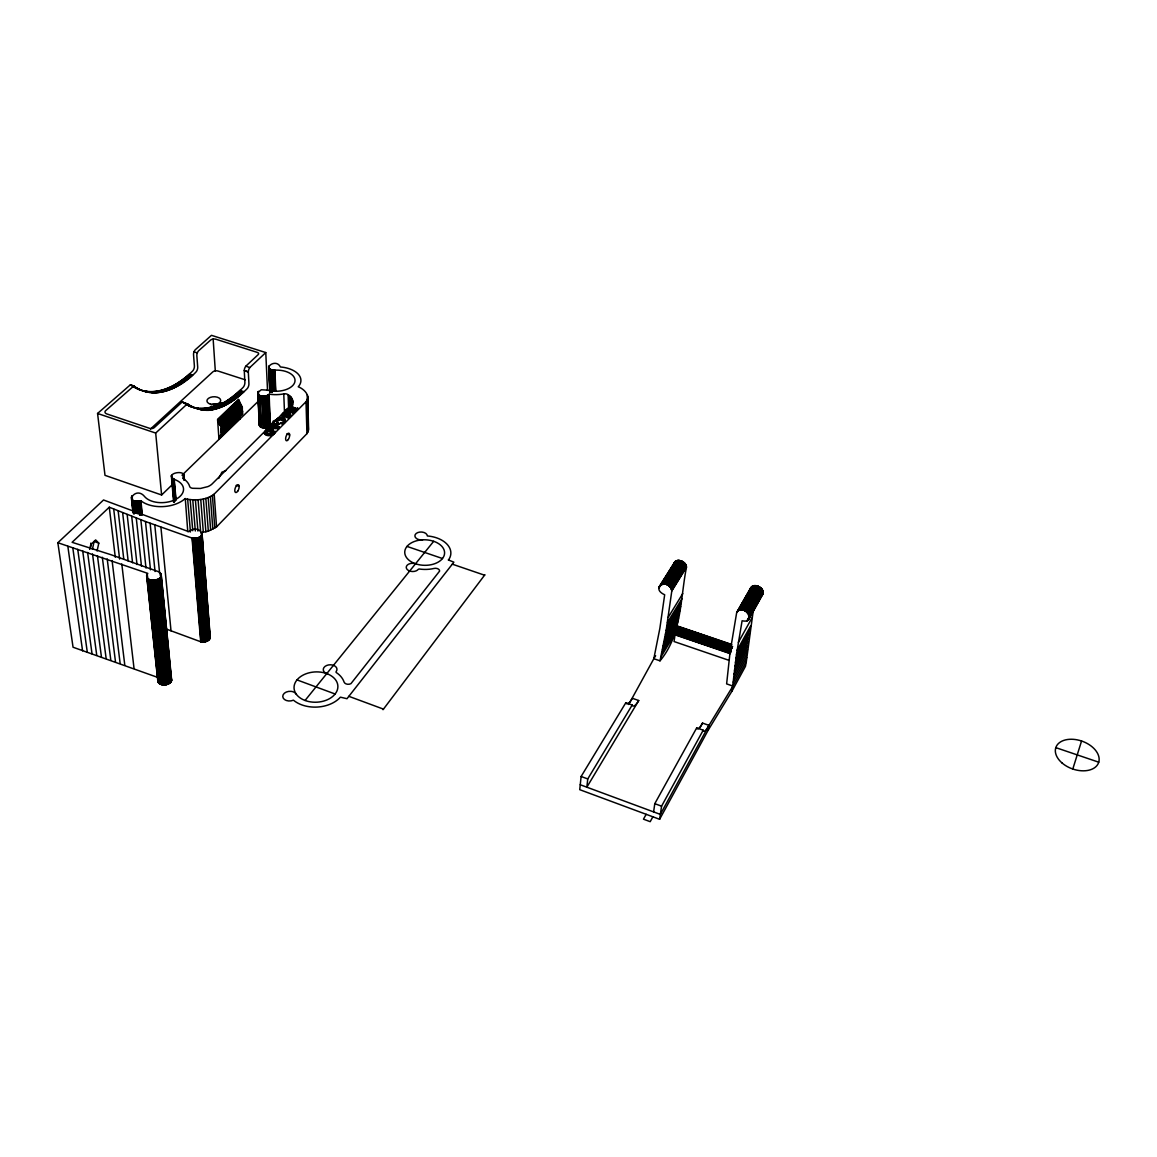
<?xml version="1.0" encoding="UTF-8"?>
<svg xmlns="http://www.w3.org/2000/svg" width="1157" height="1157" viewBox="0 0 1157 1157"><rect width="100%" height="100%" fill="white"/><g stroke="black" fill="none" stroke-linecap="round" stroke-linejoin="round"><path stroke-width="1.5" d="M166.637 629.191L200.711 641.759C204.427 642.844 211.268 640.732 209.981 635.887M223.605 402.694C227.943 400.64 237.937 392.859 243.028 387.479A3.89 1.779 -72.6 0 0 244.894 382.345L244.257 370.442A3.89 1.793 -73 0 1 246.137 365.887L258.228 354.563A2.936 1.62 -1.2 0 0 257.216 352.364L215.997 339.261A3.905 2.126 -1.9 0 0 210.632 340.057L198.715 350.687A3.861 1.88 -73 0 0 196.849 355.806L197.702 367.073A3.861 1.866 -72.7 0 1 195.837 372.178C180.622 388.101 153.895 401.161 133.822 385.961L105.692 410.619A4.281 2.415 -4.4 0 0 106.806 413.917L149.745 428.379A3.225 1.851 -3.8 0 0 154.199 427.656L182.227 401.942C192.25 406.657 203.169 412.948 214.783 409.202C227.437 406.136 237.98 397.777 247.048 388.795A3.89 1.779 -72.6 0 0 248.914 383.647L248.307 371.744A3.905 1.779 -72.9 0 1 250.187 367.188L265.777 352.567L211.471 335.328L195.403 349.616A3.861 1.88 -73.1 0 0 193.537 354.736L194.39 366.017A3.861 1.88 -72.8 0 1 192.539 371.108C178.54 384.905 157.265 397.372 137.379 388.853M750.459 588.363C754.494 580.424 769.015 591.502 760.597 596.448M275.25 431.908L268.005 430.274L267.498 428.654L275.25 431.908C273.992 437.982 259.703 436.16 266.443 430.476M267.498 428.654L264.736 431.503L264.476 433.933M267.903 428.799L267.73 429.811M655.643 655.715L653.835 658.709L659.88 628.251L664.668 594.77C649.251 587.756 669.151 576.866 671.812 590.894L666.157 630.391L660.011 660.835L653.835 658.709L628.699 704.483M219.367 436.623L242.681 413.15L221.855 433.297L219.367 436.623L218.948 439.4M242.739 414.032L240.425 416.014L239.745 419.239M257.707 392.715C258.778 397.834 266.674 396.605 269.639 394.219A24.644 13.913 -1 0 0 283.769 393.901A3.789 2.169 -1 0 1 287.76 394.494L291.231 397.415L292.779 401.219A12.857 7.376 -1.1 0 1 291.058 405.21L212.194 483.857A13.739 8.229 -3.4 0 1 207.855 486.62L200.465 488.456L192.669 488.297A4.078 2.459 -3.6 0 1 189.647 486.432A27.059 16.227 -4.3 0 0 183.023 478.492C189.444 468.093 162.009 473.314 175.097 479.707A20.566 12.337 -4.3 0 1 176.283 499.072A20.566 12.337 -4.3 0 1 144.654 496.642C135.499 485.188 122.946 505.059 140.923 500.764A27.059 16.227 -4.3 0 0 184.961 498.768C194.419 500.735 205.975 500.504 214.19 494.111L305.998 401.739C311.32 395.405 303.12 388.492 298.231 386.8A24.644 13.913 -1 0 0 280.399 366.971C275.424 356.949 259.558 370.891 276.523 370.11A18.729 10.572 -1 0 1 294.457 383.054A18.729 10.572 -1 0 1 267.6 390.155L261.337 389.764L257.736 392.541L259.327 425.169C260.889 429.073 266.934 428.857 269.928 426.731M286.459 413.02C275.438 415.84 297.826 412.094 288.44 418.125L286.849 416.91L289.279 416.477L289.279 415.276L284.159 416.158L281.918 414.973L283.812 412.659L286.459 413.02C284.608 413.324 281.353 416.448 285.07 414.813M276.725 420.237C278.013 425.631 273.717 418.559 279.531 418.632L279.502 417.966C283.971 416.274 288.151 422.435 282.539 424.041L280.601 423.448C289.872 422.377 277.391 415.045 276.798 421.452M638.736 700.535A23.776 4.99 -70.8 0 1 632.185 705.018L587.756 778.936L586.845 787.194L638.736 700.535L632.416 698.307A23.747 5.076 -70.8 0 1 625.807 702.762L581.118 776.492L579.729 789.667L659.62 819.301L708.156 730.226L732.092 690.917L736.488 654.37L742.1 620.759C757.372 624.129 744.038 601.77 736.676 612.588L730.067 652.186L726.625 683.888L732.931 686.087L746.337 661.486L753.395 609.696M57.85 542.72L147.792 573.38C141.414 584.487 169.11 580.467 158.957 571.862L111.376 554.854L72.096 542.315L109.279 507.214L145.478 521.532L192.033 538.077C209.128 540.478 199.973 522.414 188.851 531.728L103.537 499.983L57.85 542.72L73.05 647.226L157.178 677.221M660.011 660.835C682.023 634.615 680.157 598.907 686.477 567.248C686.68 560.567 673.475 557.081 673.837 565.325M731.643 644.463L678.045 626.255L675.066 634.542L674.054 641.542L729.127 660.387M653.604 811.896L654.79 803.667L696.688 727.898A24.008 4.18 -70.9 0 0 702.53 723.082L708.981 725.367L732.931 686.087M659.62 819.301L661.573 806.169L703.21 730.212A24.037 4.093 -70.9 0 0 708.981 725.367L708.156 730.226M746.337 661.486L745.47 666.302L732.092 690.917M200.711 532.668L208.332 531.193L216.547 526.898L306.952 433.644L308.34 430.91L308.283 426.673M157.916 679.26C156.209 688.531 176.124 685.219 170.629 677.105M265.575 431.489C265.17 434.656 266.428 427.584 272.705 433.239L266.66 430.606L265.618 432.805M89.711 549.387L90.752 544.614L95.655 539.914L98.808 543.139L97.072 551.021M92.401 549.329L94.122 541.462L98.808 543.139M286.878 417.576C299.388 415.146 269.48 417.619 286.473 413.685M290.523 416.737L290.638 414.799M268.655 366.523L269.798 392.18M272.676 432.573L269.74 434.005L265.821 432.487M275.756 420.729C275.323 423.158 276.754 416.809 279.502 417.966M1072.799 769.015L1081.564 741.001M284.232 421.105L283.465 422.985L280.601 423.448M272.04 424.142L273.529 423.925L275.077 425.516L272.069 424.793L274.021 422.695L279.358 427.671L278.678 428.654L268.887 427.96L267.368 395.463M277.058 419.702L277.738 422.421M288.917 411.01L288.888 410.345C300.386 412.037 291.636 414.394 286.198 410.706L286.43 409.462L295.397 409.506M286.198 410.706L286.43 409.462M280.587 422.797L282.51 423.375L285.316 420.96M270.261 427.034L273.298 421.032L278.345 418.993M218.716 478.477L221.927 472.172L225.76 470.682M733.278 682.138L746.684 657.552M734.03 674.227L747.48 649.684M733.639 678.19L747.075 653.618M708.981 725.367L660.343 814.398L580.25 784.75M734.912 666.302L748.405 641.788M652.881 816.799L650.205 821.672L643.466 819.17L646.17 814.311M734.464 670.265L747.928 645.736M735.924 658.347L749.447 633.877M735.404 662.325L748.912 637.84M699.942 727.767L702.53 723.082M737.067 650.379L750.618 625.937M736.488 654.37L750.025 629.914M738.34 642.381L751.92 617.983M290.696 415.739L288.426 417.475L286.849 416.91M749.461 615.755L763.07 591.429M747.003 620.788L748.695 617.751M749.591 616.348L763.128 591.719M747.277 620.673L763.215 592.297M747.784 620.398L763.23 592.586M748.015 620.239L763.201 593.151M748.637 619.689L763.099 593.686M747.856 612.906L761.494 588.609M748.087 613.167L761.711 588.87M748.304 613.441L761.928 589.13M748.507 613.716L762.13 589.405M748.695 614.005L762.304 589.694M748.854 614.295L762.477 589.969M749.013 614.584L762.622 590.258M749.158 614.873L762.767 590.547M749.273 615.162L762.882 590.837M749.374 615.466L762.984 591.14M745.585 611.113L759.267 586.83M745.903 611.301L759.571 587.018M746.207 611.489L759.874 587.206M746.511 611.706L760.178 587.423M746.8 611.923L760.453 587.64M747.089 612.154L760.727 587.872M747.35 612.4L761.002 588.103M747.61 612.646L761.248 588.349M742.881 610.086L756.591 585.832M743.228 610.158L756.938 585.905M743.575 610.26L757.271 585.992M743.922 610.361L757.618 586.107M744.255 610.477L757.951 586.223M744.602 610.621L758.283 586.353M744.934 610.766L758.616 586.498M745.267 610.925L758.949 586.657M739.583 610.144L753.337 585.919M739.887 610.072L753.626 585.847M740.191 610.014L753.945 585.775M740.509 609.97L754.248 585.731M740.842 609.927L754.581 585.702M741.16 609.927L754.899 585.688M741.507 609.927L755.232 585.688M741.839 609.941L755.564 585.702M742.187 609.97L755.911 585.731M742.534 610.014L756.244 585.775M736.676 612.588L750.821 587.655M737.211 611.663L751.544 586.845M738.007 610.896L751.992 586.512M738.484 610.592L752.238 586.368M738.745 610.462L752.773 586.122M739.294 610.231L753.048 586.006M660.864 657.118L675.254 633.197M662.513 649.612L676.917 625.72M661.703 653.372L676.107 629.466M664.046 641.99L678.494 618.127M663.294 645.823L677.713 621.931M665.477 634.282L679.954 610.448M664.783 638.158L679.231 614.295M666.808 626.472L681.314 602.667M666.157 630.391L680.649 606.572M275.048 424.865L273.659 426.253C265.691 424.286 270.304 430.129 278.649 427.989L279.329 427.005M287.76 413.078C291.521 411.068 288.455 415.985 287.731 412.413C290.494 410.301 289.872 414.857 287.731 412.413M284.911 418.313C281.744 415.291 284.564 421.929 284.998 416.13M668.196 617.361L682.746 593.584M667.43 622.524L681.965 598.733M282.944 417.026C285.287 420.107 284.564 414.148 282.843 418.169M278.808 424.518C276.971 419.528 276.812 428.249 278.721 423.158M273.066 430.288C271.215 425.27 271.042 434.034 272.98 428.914M671.277 588.841L685.971 565.223M671.407 589.13L686.087 565.513M671.508 589.434L686.202 565.802M671.61 589.723L686.289 566.091M671.682 590.012L686.361 566.38M671.783 590.605L686.419 566.684M671.812 590.894L686.477 567.248M669.455 586.382L684.177 562.794M669.715 586.628L684.438 563.04M669.961 586.888L684.669 563.285M670.192 587.149L684.901 563.546M670.409 587.423L685.118 563.821M670.612 587.698L685.306 564.081M670.8 587.973L685.494 564.37M670.973 588.262L685.667 564.645M671.132 588.551L685.826 564.934M667.068 584.777L681.835 561.203M667.387 584.936L682.153 561.362M667.705 585.109L682.471 561.535M668.023 585.297L682.775 561.723M668.327 585.485L683.064 561.912M668.616 585.702L683.368 562.114M668.905 585.919L683.642 562.331M669.194 586.151L683.917 562.562M664.06 583.967L678.855 560.436M664.393 583.996L679.188 560.451M664.725 584.039L679.521 560.494M665.058 584.111L679.853 560.552M665.405 584.184L680.186 560.624M665.738 584.271L680.518 560.711M666.07 584.372L680.851 560.812M666.403 584.487L681.184 560.928M666.736 584.632L681.502 561.058M659.085 586.917L675.008 561.608M658.969 587.438L675.442 561.275M658.94 588.002L675.919 560.986M661.341 584.386L676.165 560.87M661.602 584.285L676.715 560.668M662.166 584.111L676.99 560.581M662.469 584.054L677.293 560.523M662.773 584.01L677.597 560.48M663.091 583.967L677.901 560.436M663.409 583.952L678.219 560.422M663.728 583.952L678.537 560.422M259.732 423.578L259.327 425.169M294.963 411.4L294.992 412.051C292.808 415.638 291.246 409.173 286.169 410.041M293.907 409.028L288.671 408.219L290.349 405.876L296.076 408.537L297.956 408.378L296.496 410.547L290.537 410.909M448.468 559.988L448.699 559.67A26.235 16.805 1.4 0 0 427.439 535.966L427.338 535.893A6.233 3.948 1.3 0 0 419.789 532.075A6.233 3.948 1.3 0 0 415.363 537.383L416.607 538.612A6.233 3.948 1.3 0 0 422.291 539.842L423.679 539.784A19.944 12.77 1.4 0 1 444.245 555.201A19.944 12.77 1.4 0 1 416.477 564.081L415.522 563.777A6.364 4.107 1 0 0 407.206 565.18A6.364 4.107 1 0 0 408.826 570.676L410.909 571.356A6.364 4.107 1 0 0 418.27 569.345L419.123 568.984A26.235 16.805 1.4 0 0 434.135 568.434A4.035 2.618 1.6 0 1 439.617 571.081L350.933 683.657A4.353 3.008 -1.5 0 1 344.063 682.023A28.867 19.944 -2.6 0 0 336.08 672.405L336.094 671.639A6.841 4.686 -2 0 0 334.633 665.853L332.493 665.029A6.841 4.686 -2 0 0 323.902 667.603A6.841 4.686 -2 0 0 326.766 673.605L327.735 673.996A21.94 15.157 -2.6 0 1 331.133 697.657A21.94 15.157 -2.6 0 1 296.959 695.068L296.221 694.142A7 4.845 -3.5 0 0 291.101 691.351L288.57 691.409A7 4.845 -3.5 0 0 283.19 698.033A7 4.845 -3.5 0 0 293.328 700.202L293.488 700.216A28.867 19.944 -2.6 0 0 340.404 697.165L346.984 698.712L453.877 562.172L448.366 559.945M383.025 709.704L484.928 574.725M276.87 420.627L281.021 419.89L284.289 422.059M305.058 700.462L433.687 541.302M249.825 367.579L245.863 366.176M270.261 426.427L269.147 394.132M272.069 424.793L273.616 422.565M290.349 405.876L288.671 408.219M296.496 410.547L297.956 408.378M268.887 427.96L271.056 425.096M274.469 426.34L275.597 425.212L277.882 427.396L274.498 427.005L277.854 426.731M274.498 427.005L275.597 425.212M89.581 548.794L91.157 545.786L90.81 543.125M219.049 437.664L239.861 417.503M218.962 438.214L239.774 418.067M133.822 385.961L130.365 384.818L97.564 413.468L104.998 475.339L161.618 494.994L173.087 483.886M182.011 475.238L258.734 400.828M221.696 430.91L242.507 409.983L220.9 431.431L221.754 431.706L242.594 411.574L241.712 410.504L242.551 410.778M221.855 433.297L220.958 432.226L238.125 415.638M221.001 433.022L238.168 416.433M220.958 432.226L221.797 432.501L242.594 411.574M219.599 436.16L242.247 414.249M219.194 437.129L240.005 416.968M226.772 421.51L241.524 407.322L242.363 407.597L238.573 399.31L217.574 419.355L218.933 438.807L239.73 418.646L239.528 415.247M225.601 423.491L241.567 408.117L242.406 408.392L221.537 428.509L220.683 428.235L242.319 406.801M221.479 427.714L242.363 407.597M221.638 430.115L220.785 429.825L235.522 415.623M220.785 429.825L242.406 408.392M228.204 423.52L230.662 421.162M221.435 426.919L219.483 424.532L240.41 404.458M219.917 425.154L240.83 405.08M220.38 425.762L241.292 405.673M220.886 426.355L241.799 406.252M187.767 531.642L185.279 498.479M219.483 424.532L217.935 421.278L238.906 401.219M218.152 421.929L239.123 401.884M218.413 422.594L239.369 402.535M218.731 423.245L239.673 403.186M219.078 423.896L240.02 403.822M238.631 399.946L217.646 419.977L217.935 421.278M217.762 420.627L238.747 400.582M275.221 431.243C273.11 434.801 267.383 436.883 264.447 433.268M161.618 494.994L155.689 433.051L187.521 403.692M150.439 429.059L212.83 371.874A3.847 2.14 -2.1 0 1 218.123 371.064L245.241 379.814M272.821 433.673L270.55 434.67L269.74 434.005M288.657 407.568L295.382 408.84M294.992 412.051L290.205 411.415M276.682 423.462L277.694 424.185L278.909 423.375M273.211 430.042L272.199 429.305L270.969 430.129M270.926 429.218L271.938 429.956L273.168 429.131M278.967 424.272L277.94 423.549L276.74 424.373M275.843 421.191L277.723 421.755M188.895 405.876C199.597 410.721 212.121 408.219 222.043 402.65L227.148 404.328M290.653 415.464L287.326 414.09M286.459 410.128L293.661 409.607M288.888 410.345L296.467 409.882M285.403 421.09L281.267 417.923M266.92 433.239L268.858 433.875M297.985 409.043L297.551 408.262M194 351.815L197.326 352.885M248.307 371.845L244.257 370.544L248.307 372.062M416.477 564.081L415.522 563.777A19.944 12.77 1.4 0 1 405.08 549.908A19.944 12.77 1.4 0 1 422.652 539.827M290.364 406.526L296.076 408.537M189.372 373.971L192.684 375.042M239.947 390.401L243.982 391.717M188.461 374.767L191.773 375.851M239.065 391.225L243.1 392.541M187.564 375.562L190.876 376.632M238.183 392.035L242.232 393.351M186.653 376.329L189.979 377.413M237.301 392.816L241.35 394.132M185.742 377.081L189.068 378.165M236.418 393.597L240.468 394.913M184.831 377.818L188.157 378.903M235.536 394.349L239.586 395.665M183.92 378.527L187.246 379.612M234.654 395.087L238.704 396.403M183.008 379.236L186.335 380.32M233.772 395.795L237.821 397.126M182.097 379.915L185.424 381M232.875 396.504L236.939 397.82M181.172 380.581L184.498 381.665M231.993 397.184L236.042 398.514M180.261 381.232L183.587 382.316M231.096 397.849L235.16 399.179M179.335 381.853L182.676 382.953M230.214 398.5L234.264 399.816M178.424 382.461L181.75 383.56M229.317 399.122L233.381 400.452M177.498 383.054L180.825 384.153M228.421 399.729L232.485 401.06M176.573 383.632L179.913 384.731M227.539 400.322L231.602 401.653M175.647 384.182L178.988 385.281M226.642 400.886L230.706 402.231M174.721 384.717L178.062 385.816M225.745 401.45L229.824 402.781M173.796 385.238L177.137 386.337M224.848 401.985L228.927 403.316M172.87 385.744L176.226 386.828M171.945 386.221L175.3 387.32M171.019 386.669L174.374 387.769M221.146 403.128L226.251 404.805M223.952 402.491L228.045 403.836M170.093 387.118L173.449 388.217M220.264 403.591L225.369 405.268M169.182 387.537L172.523 388.636M219.367 404.024L224.472 405.702M168.257 387.928L171.612 389.041M218.471 404.444L223.59 406.121M241.799 412.08L242.637 412.369M167.331 388.318L170.686 389.417M217.588 404.834L222.708 406.526M273.645 423.231L276.899 426.036M166.406 388.68L169.761 389.779M216.692 405.21L221.811 406.902M165.48 389.012L168.85 390.126M215.809 405.572L220.929 407.264M164.569 389.33L167.924 390.444M214.927 405.905L220.047 407.597M163.643 389.634L167.013 390.748M214.031 406.223L219.165 407.915M162.732 389.909L166.102 391.023M213.148 406.526L218.283 408.204M271.1 425.762L271.288 425.545M161.806 390.169L165.176 391.283M212.266 406.801L217.4 408.493M160.895 390.415L164.265 391.529M211.384 407.047L216.533 408.739M159.984 390.632L163.354 391.746M210.516 407.278L215.65 408.985M159.073 390.835L162.443 391.948M209.634 407.495L214.783 409.202M158.162 391.008L161.546 392.122M208.766 407.683L213.915 409.39M157.251 391.167L160.635 392.281M207.884 407.857L213.047 409.564M286.791 433.976L289.684 434.931M156.354 391.297L159.738 392.411M207.016 408.016L212.179 409.708M155.457 391.413L158.842 392.527M206.163 408.146L211.326 409.853M154.546 391.5L157.945 392.628M205.295 408.247L210.458 409.954M153.65 391.572L157.048 392.7M204.427 408.334L209.605 410.041M152.767 391.63L156.152 392.744M203.574 408.407L208.752 410.113M151.871 391.659L155.269 392.773M202.721 408.45L207.898 410.157M150.989 391.659L154.387 392.787M201.882 408.464L207.06 410.185M130.365 384.818L134.574 386.496M182.227 401.942L188.229 404.212M150.106 391.645L153.505 392.773M201.029 408.464L206.221 410.185M133.026 386.25L135.326 387.002M149.224 391.616L152.623 392.744M188.938 404.719L182.951 402.477M200.19 408.45L205.382 410.171M136.873 387.971L132.636 386.351L133.417 386.828M147.474 391.485L151.755 392.686M185.12 403.909L190.384 405.659M198.512 408.349L204.543 410.128M146.606 391.384L150.02 392.512M188.49 405.225L191.122 406.093M197.688 408.262L202.894 409.983M138.435 388.839L134.979 387.696L135.774 388.101M145.739 391.254L149.152 392.382M187.926 405.196L191.874 406.497M196.864 408.146L202.07 409.867M136.569 388.492L140.821 389.981M143.179 390.762L148.298 392.252M187.362 405.152L194.13 407.611M194.419 407.698L201.246 409.752M138.189 389.186L145.768 391.688M189.661 406.208L198.83 409.231M97.564 413.468L155.689 433.051M1055.82 747.639L1098.745 762.188M677.93 626.472L731.528 644.68M677.8 626.689L731.398 644.912M677.669 626.935L731.282 645.143M677.539 627.181L731.166 645.404M677.423 627.441L731.036 645.664M677.293 627.701L732.583 646.503M677.163 627.991L732.453 646.792M677.033 628.28L732.338 647.081M676.903 628.569L732.207 647.385M676.773 628.873L732.092 647.689M676.657 629.177L731.962 648.007M676.527 629.495L731.846 648.325M676.411 629.813L731.716 648.643M676.295 630.146L729.922 648.397M676.18 630.464L729.807 648.73M676.064 630.796L731.369 649.627M675.948 631.115L731.267 649.959M675.847 631.447L731.152 650.292M675.746 631.78L731.05 650.624M675.645 632.098L730.964 650.957M675.558 632.431L730.862 651.275M675.471 632.749L730.776 651.593M675.399 633.053L730.689 651.912M675.312 633.371L730.602 652.23M675.24 633.674L730.53 652.534M675.182 633.964L730.457 652.823M675.124 634.253L730.4 653.112M675.066 634.542L730.342 653.401M675.023 634.803L730.284 653.662M236.187 485.376L239.166 486.388M406.989 546.408L442.48 558.527M452.3 564.168L484.566 575.203M625.807 702.762L632.185 705.018M696.688 727.898L703.21 730.212M581.118 776.492L587.756 778.936M654.79 803.667L661.573 806.169M348.864 696.326L383.473 709.125M297.002 679.897L335.111 693.998M327.735 673.996L326.766 673.605A21.94 15.157 -2.6 0 0 300.82 676.455A21.94 15.157 -2.6 0 0 296.409 694.388M279.358 427.671L278.157 426.268M275.626 425.877L277.882 427.396M131.117 385.353L131.869 385.86M268.005 430.274L267.701 429.146M140.923 500.764L142.297 514.677M67.844 546.335L82.581 650.841M72.804 547.825L87.31 652.331M77.75 549.344L92.039 653.85M82.697 550.891L96.754 655.383M87.614 552.453L101.44 656.945M92.531 554.029L106.14 658.521M97.434 555.635L110.812 660.126M102.337 557.269L115.483 661.746M107.211 558.918L120.14 663.395M112.084 560.581L124.782 665.058M109.279 507.214L115.281 557.24M113.704 509.051L119.619 559.091M118.159 510.873L123.77 559.12M121.803 563.994L134.038 668.457M122.642 512.681L128.152 560.943M127.154 514.489L132.563 562.736M132.766 500.214L134.082 512.363M132.173 495.789L132.39 499.448M132.549 500.07L134.067 513.954M131.855 496.179L133.879 513.795M131.724 496.382L133.315 512.189M131.522 496.772L133.084 512.811M131.334 497.394L133.041 512.71M131.696 516.268L137.018 564.529M136.497 501.386L137.799 513.534M136.164 501.357L137.481 513.506M135.832 501.314L137.148 513.462M135.514 501.27L136.83 513.419M135.195 501.198L136.512 513.346M134.892 501.126L136.193 513.289M134.588 501.053L135.904 513.202M136.266 518.032L141.487 566.294M134.284 500.952L135.6 513.115M134.01 500.851L135.326 513.014M133.735 500.75L135.051 512.898M133.474 500.619L134.791 512.782M132.983 500.359L134.545 512.652M140.214 500.995L141.675 514.879M148.414 579.078L159.449 683.599M139.896 501.082L141.356 514.966M148.154 578.905L159.218 683.425M139.563 501.169L141.038 515.039M147.228 574.06L147.59 577.603M147.706 578.529L158.986 683.237M147.069 574.306L147.445 577.835M147.503 578.326L158.596 682.847M139.23 501.227L140.706 515.111M146.939 574.537L158.422 682.644M138.883 501.285L140.359 515.169M140.85 519.797L145.984 568.044M146.722 575.029L158.119 682.196M138.551 501.328L140.026 515.212M146.592 575.521L157.902 681.733M138.204 501.371L139.693 515.255M137.871 501.4L139.158 513.549M137.524 501.4L138.826 513.563M137.177 501.415L138.478 513.563M136.844 501.4L138.146 513.549M151.986 580.293L162.862 684.814M145.478 521.532L150.497 569.794M151.625 580.236L162.515 684.77M151.249 580.178L162.168 684.698M150.902 580.105L161.821 684.626M150.54 580.004L161.488 684.539M150.208 579.917L161.17 684.438M149.875 579.802L160.852 684.337M149.557 579.671L160.548 684.206M149.253 579.541L160.259 684.076M140.532 500.894L141.993 514.778M148.949 579.397L159.97 683.932M148.674 579.238L159.709 683.773M150.121 523.253L155.052 571.515M155.848 580.076L166.521 684.582M155.457 580.163L166.174 684.669M155.081 580.221L165.798 684.742M154.691 580.279L165.437 684.785M154.3 580.322L165.061 684.828M153.91 580.351L164.699 684.872M153.519 580.366L164.323 684.886M153.143 580.366L163.961 684.886M152.753 580.351L163.585 684.872M152.377 580.322L163.224 684.857M159.174 578.674L169.689 683.151M158.899 578.862L169.428 683.339M158.596 579.05L169.139 683.512M158.292 579.209L168.85 683.686M157.974 579.368L168.546 683.845M157.641 579.512L168.228 684.004M157.294 579.657L167.91 684.134M156.947 579.773L167.577 684.264M156.585 579.888L167.23 684.38M156.209 579.99L166.883 684.496M161.127 574.031L171.67 680.388M161.025 573.8L171.525 680.88M161.011 576.707L171.41 681.14M160.404 572.932L160.751 576.475M160.866 576.938L171.149 681.618M160.201 572.729L160.548 576.273M160.548 577.415L170.99 681.849M160.375 577.632L170.817 682.08M154.792 524.96L159.623 573.221M160.158 577.864L170.629 682.312M159.941 578.081L170.412 682.529M159.709 578.283L170.195 682.746M159.449 578.486L169.949 682.948M160.91 527.158L171.019 630.84M171.511 475.296L174.027 501.964M171.366 475.701L173.651 502.355M174.215 479.388L176.066 500.07M173.94 479.287L175.792 499.969M173.68 479.172L175.531 499.867M173.42 479.056L175.271 499.737M173.174 478.926L175.04 499.622M172.943 478.796L174.967 501.198M172.523 478.492L174.75 501.053M172.335 478.333L174.345 500.75M171.988 478L174.172 502.138M192.033 538.077L200.711 641.759M187.651 499.115L190.428 531.989M184.064 475.339L184.397 479.374M183.789 474.558L184.469 480.3M183.544 474.196L184.093 480.372M183.24 473.864L183.833 479.186M183.066 473.69L183.5 478.853M195.707 538.265L204.225 641.918M195.331 538.294L203.863 641.961M194.955 538.323L203.502 641.99M194.578 538.338L203.14 642.005M194.202 538.338L202.793 642.005M193.841 538.323L202.432 642.005M193.465 538.294L202.085 641.976M190.167 499.578L192.756 530.716M193.089 538.265L201.723 641.947M192.727 538.207L201.39 641.889M192.38 538.15L201.043 641.831M199.178 537.253L207.508 640.891M198.859 537.398L207.219 641.036M195.417 499.94L197.934 531.063M198.541 537.542L206.915 641.18M198.223 537.672L206.597 641.311M197.876 537.788L206.279 641.426M197.529 537.889L205.946 641.542M197.182 537.991L205.613 641.643M196.82 538.077L205.281 641.73M196.459 538.15L204.934 641.802M192.771 499.853L195.316 530.991M196.083 538.207L204.572 641.875M201.969 532.798L210.241 637.29M201.897 532.582L210.111 637.999M201.839 534.664L209.938 638.462M201.622 535.113L209.692 638.924M201.318 535.561L209.547 639.156M198.093 499.824L200.58 530.947M201.144 535.778L209.388 639.373M200.956 535.98L208.998 639.792M200.523 536.385L208.795 639.995M200.277 536.573L208.564 640.183M200.016 536.761L208.318 640.371M199.756 536.935L208.058 640.559M199.467 537.094L207.797 640.718M203.343 499.029L205.874 531.858M200.754 499.52L203.328 532.365M205.845 498.363L208.332 531.193M210.4 496.527L212.83 529.327M208.202 497.524L210.661 530.34M214.19 494.111L216.547 526.898M212.411 495.384L214.797 528.185M213.148 339.044L215.303 370.847M221.537 428.509L221.594 429.319M221.754 431.706L221.797 432.501M241.524 407.322L241.567 408.117M258.054 394.103L259.66 426.036M257.924 392.006L259.558 425.863M262.032 396.157L263.594 428.09M261.742 396.099L263.29 428.047M259.833 395.52L261.424 427.468M259.602 395.405L261.193 427.352M259.168 395.159L260.961 427.222M258.966 395.029L260.556 426.962M258.778 394.884L260.368 426.817M258.401 391.341L260.209 426.673M258.127 391.673L259.906 426.369M265.734 396.012L267.238 427.945M265.445 396.07L266.949 428.003M265.141 396.128L266.645 428.061M264.837 396.171L266.341 428.104M266.414 429.811L266.472 431.272M264.519 396.215L266.038 428.148M266.096 430.794L266.023 431.575M264.215 396.229L265.734 428.162M263.897 396.244L265.43 428.191M263.579 396.258L265.112 428.191M263.275 396.258L264.808 428.191M262.957 396.244L264.505 428.177M262.653 396.229L264.186 428.162M264.331 432.443L264.36 433.513M262.335 396.186L263.883 428.133M271.071 428.972L271.172 430.346M271.186 433.904L271.071 435.437M268.814 394.508L270.102 426.571M268.467 394.812L270 426.933M268.265 394.956L269.74 426.875M268.062 395.101L269.523 427.005M265.777 352.567L267.513 390.43M267.846 395.231L269.306 428.104M267.122 395.578L268.598 427.497M266.862 395.68L268.352 427.613M266.587 395.781L268.077 427.7M266.312 395.868L267.802 427.786M266.023 395.94L267.527 427.873M272.488 370.009L273.399 391.138M272.199 369.951L273.124 391.066M271.909 369.878L272.85 391.008M271.649 369.806L272.575 390.936M274.021 422.695L273.949 424.778M271.374 369.719L272.314 390.849M274.007 431.503L274.108 432.993M271.114 369.633L272.126 392.512M270.868 369.531L271.881 392.411M270.405 369.314L271.649 392.31M270.188 369.199L271.215 392.078M269.986 369.069L271.013 391.948M272.951 432.718L272.994 434.164M269.943 375.779L270.188 381.058M269.798 375.938L270.131 386.64M269.335 374.651L270.131 392.237M272.17 433.513L272.199 434.844M268.843 366.017L269.943 392.512M271.476 425.241L271.533 426.6M271.736 433.73L271.678 435.162M274.903 370.168L275.8 391.283M274.599 370.168L275.496 391.297M276.827 423.216L276.928 424.59M274.296 370.182L275.192 391.297M273.978 370.168L274.889 391.297M273.674 370.153L274.585 391.283M273.37 370.139L274.281 391.254M273.066 370.095L273.992 391.225M272.777 370.052L273.688 391.182M281.918 414.293L282.12 415.927M278.678 418.154L278.823 419.687M285.258 419.919L285.331 421.625M283.769 393.901L284.463 411.617M284.304 412.514L284.174 413.946M284.159 416.158L284.043 417.359M283.812 417.981L283.884 419.282M284.159 421.683L284 422.594M283.696 416.101L283.624 417.373M283.132 412.991L283.147 414.38M283.19 415.97L283.248 417.489M282.915 414.004L283.103 415.233M283.002 417.72L283.075 418.964M289.597 406.7L289.496 408.059M289.742 412.109L289.843 413.468M289.8 415.782L289.756 416.694M288.845 395.202L289.308 407.597M289.669 415.508L289.626 417.59M288.107 394.711L288.643 408.884M288.744 413.136L288.787 414.611M287.876 412.167L287.963 413.526M292.547 399.903L292.735 405.225M293.083 412.413L293.097 413.309M292.331 399.266L292.519 404.588M292.75 411.559L292.895 413.627M292.027 398.63L292.229 403.952M291.665 398.008L291.926 405.095M291.231 397.415L291.55 406.266M290.725 396.822L291.058 405.688M290.754 406.006L290.913 408.088M290.161 396.258L290.581 407.221M290.754 415.088L290.797 416.057M289.539 395.723L289.93 406.353M289.944 412.326L289.988 413.223M297.233 408.464L297.219 409.752M294.167 411.559L294.095 412.89M307.661 396.229L308.601 429.493M307.357 394.841L308.124 421.365M307.4 399.035L308.34 430.91M307.184 407.626L307.545 420.005M306.851 400.409L307.776 432.299M305.998 401.739L306.952 433.644M211.181 404.849A3.919 2.242 -2.4 0 1 216.692 404.372M1062.01 762.94A22.663 14.665 19.7 0 0 1098.499 762.911A22.663 14.665 19.7 0 0 1071.237 739.251A22.663 14.665 19.7 0 0 1062.01 762.94M210.444 404.169A6.87 3.905 -2.4 0 0 220.698 400.438A6.87 3.905 -2.4 0 0 210.343 397.386A6.87 3.905 -2.4 0 0 210.444 404.169M288.353 439.472A3.977 1.707 -72 0 0 288.946 433.239A3.977 1.707 -72 0 0 285.649 438.272A3.977 1.707 -72 0 0 288.353 439.472M237.792 491.103A4.136 1.837 -70.9 0 0 238.328 484.711A4.136 1.837 -70.9 0 0 234.799 490.033A4.136 1.837 -70.9 0 0 237.792 491.103"/></g></svg>
